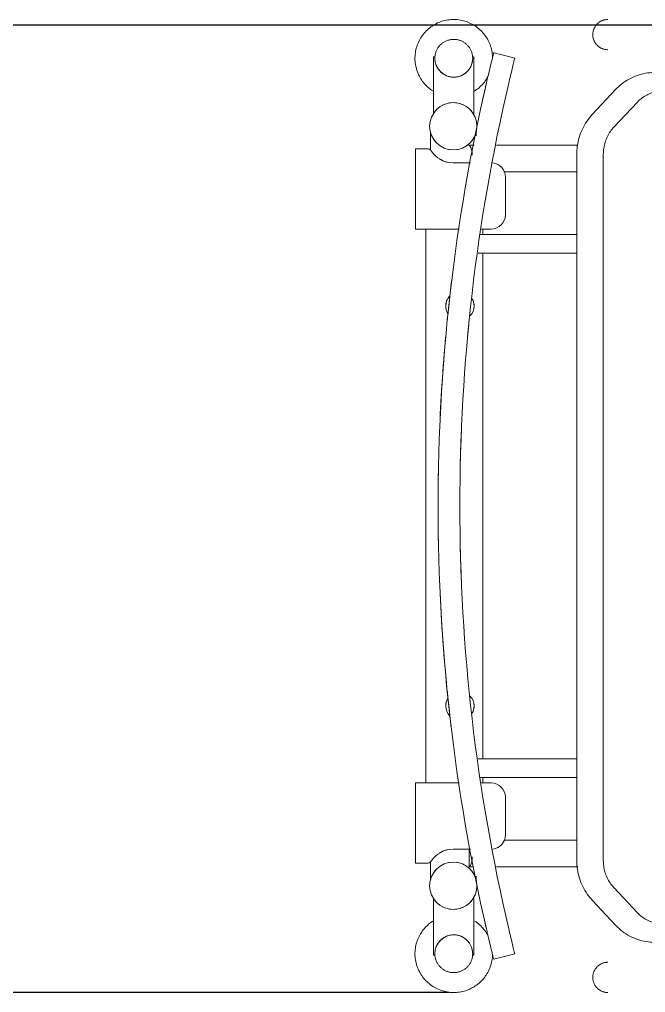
# Model space of a CAD drawing. Header units: millimetres. Extents: x -174154 to -170572, y -111302 to -109817.
# Drawn here: x -170800.32 to -170793.7, y -110611.49 to -110601.2 of the extents above; entities that cross this region are included whole.
import ezdxf

# ---------------------------------------------------------------- set-up
doc = ezdxf.new("R2010")
doc.units = ezdxf.units.MM
doc.linetypes.add('ACAD_ISO02W100', pattern=[15, 12, -3])
doc.layers.get('Defpoints').update_dxf_attribs({"color": 70})
for name, color, linetype, lineweight in [('!Подложка', 252, 'ACAD_ISO02W100', 25), ('Размеры', 7, 'Continuous', 9), ('Специальное оборудование', 7, 'Continuous', 18)]:
    doc.layers.add(name, color=color, linetype=linetype, lineweight=lineweight)
doc.styles.add('GOST Common', font='GOST Common.ttf', dxfattribs={"width": 0.9, "height": 250})
doc.dimstyles.new('ADSK_Проверочный', dxfattribs={"dimscale": 304.8, "dimtxt": 251.4287490705518, "dimasz": 0.4639107611548557, "dimexe": 0.4921259842519685, "dimexo": 0.4921259842519685, "dimgap": 0.1640419947506562, "dimtad": 1, "dimdec": 0, "dimdsep": 46, "dimtxsty": 'GOST Common', "dimblk1": 'OBLIQUE', "dimblk2": 'OBLIQUE', "dimsah": 1, "dimcen": 0.09, "dimazin": 0, "dimtfac": 1, "dimtdec": 4, "dimtix": 1, "dimtmove": 0, "dimatfit": 3, "dimfxl": 1, "dimtvp": 1, "dimtolj": 1, "dimtzin": 0, "dimarcsym": 2})

# ---------------------------------------------------------------- blocks, each defined once
blk = doc.blocks.new('Medical_All_ARJO_Enterprise-8000_Patient-Bed - Citadel-V9-В_АР_ПЭ_02 Этаж')
at = {"layer": 'Специальное оборудование'}
for p, q in [((984.9712647496474, 413.7320234533865), (984.9712647496474, 474.9862198606733)), ((986.366721324399, 474.9862198606733), (984.9712647496474, 474.9862198606733)), ((1027.793937859061, 474.9862198606733), (1026.246576081111, 474.9862198606733)), ((1027.795128695996, 474.9862198606733), (1027.795128695996, 415.0836631837658)), ((859.8794446408597, 416.9146012450656), (834.8306574154362, 443.5709638378396)), ((812.0720471892472, 430.0850241582299), (837.120834414662, 403.4286615654559)), ((982.7897408213706, 394.5273480415401), (982.7897408213706, 391.4698770199204)), ((1030.789740821368, 376.2406428402157), (1030.789740821368, 394.5273480415401)), ((961.2744075306782, 381.6452884791699), (875.2658116693814, 381.6452884791699)), ((990.2198844678499, 381.6452884791614), (987.9108991038511, 381.6452884791614)), ((990.1085115471589, 381.346457956345), (990.1085115471589, 362.8326618671418)), ((848.2247061360058, 374.8162923459365), (848.2247061360058, -371.8709884289974)), ((876.298532559237, -371.8709884289974), (876.2985325592282, 374.8162923459365)), ((986.8462359996688, 373.6452884791615), (986.8462359996688, 370.9532186655359)), ((1046.789745359992, 377.832647562027), (1034.455004734435, 377.832647562027)), ((1046.789745359992, 292.8326392173768), (1046.789745359992, 377.832647562027)), ((962.1145266209098, 362.0854542155675), (960.5680939752128, 361.4815021123094)), ((965.0671246757805, 362.7334101141743), (963.6064054877335, 362.4909730135428)), ((1006.766184782595, 362.8326618671418), (988.4518093308129, 362.8326618671418)), ((876.2605945706795, 353.4815021123175), (952.894040337405, 353.4815021123175)), ((951.789716749763, 347.8326463699341), (951.789716749763, 307.8326547145844)), ((966.7897024446481, 292.8326392173768), (977.152450329537, 292.8326392173768)), ((975.6648133006038, 292.832639217386), (975.6648133006038, 287.2392910623128)), ((1000.420618428072, 292.8326392173768), (1046.789745359992, 292.8326392173768)), ((1035.914813300603, -292.8326392173774), (1035.914813300594, 292.832639217386)), ((977.893325358654, 287.2392910623128), (876.2255065781791, 287.2392910623128)), ((876.2149127311711, 267.2392910623086), (980.5424543188343, 267.2392910623086)), ((975.6648133006124, 267.2392910623086), (975.6648133006038, -267.2392910623)), ((1009.231600497911, 232.3824297519086), (1009.864227533217, 226.9625332769603)), ((1013.260909961918, -195.2721351759724), (1012.973210555421, -198.1551293568595)), ((1009.281152946215, -231.9625332769053), (1008.634559639425, -237.3824297518499)), ((980.5424518382976, -267.2392910623), (876.271895445875, -267.2392910623)), ((876.2718954458836, -287.2392910622954), (977.8933160443161, -287.2392910622954)), ((975.6648133006124, -287.2392910622954), (975.6648133006124, -292.8326392173687)), ((977.1524391039889, -292.8326392173768), (966.7897024446481, -292.8326392173768)), ((1046.789745359992, -292.8326392173768), (1000.420603119604, -292.8326392173768)), ((1046.789745359992, -377.832647562027), (1046.789745359992, -292.8326392173768)), ((951.789716749763, -307.8326547145844), (951.789716749763, -347.8326463699341)), ((953.3033456582401, -353.4815021123089), (876.2718954458836, -353.4815021123002)), ((988.4518283143559, -362.8326618671418), (1006.766184782595, -362.8326618671418)), ((986.8462359996688, -370.9533054435207), (986.8462359996688, -373.6452884791615)), ((1030.789740821368, -394.5273480415314), (1030.789740821368, -376.2406428401983)), ((1034.455004734435, -377.832647562027), (1046.789745359992, -377.832647562027)), ((874.9998681898962, -381.6452884791526), (961.2744184478934, -381.6452884791526)), ((984.732245202137, -381.6452884791526), (991.3197792274526, -381.6452884791526)), ((837.120834414662, -400.4833576485169), (812.0720471892472, -427.1397202412822)), ((982.7897408213706, -391.4699404642305), (982.7897408213706, -394.5273480415314)), ((834.8306574154362, -440.6256599208832), (859.8794446408597, -413.9692973281179)), ((984.9712647496474, -474.9862198606733), (984.9712647496474, -413.7320234533865)), ((1027.795128695996, -415.0836631837658), (1027.795128695996, -474.9862198606733)), ((984.9712647496474, -474.9862198606733), (986.366721324399, -474.9862198606733)), ((1026.246576081111, -474.9862198606733), (1027.793937859078, -474.9862198606733))]:
    blk.add_line(p, q, dxfattribs=at)
at = {"layer": 'Специальное оборудование', "flags": 128}
for points in [[(843.3776780586362, 514.4575834274342), (844.0175212159081, 514.4447848577706), (844.6563407606267, 514.4064096237527), (845.2931147177848, 514.3425191175706), (845.9268243848953, 514.2532155504033), (846.5564559616797, 514.1386417889132), (847.1810021719086, 513.9989811266668), (847.7994638748991, 513.834456990937), (848.4108516638345, 513.6453325852451), (849.0141874487, 513.4319104682977), (849.6085060209305, 513.1945320699547), (850.1928565975875, 512.933577145013), (850.7663043424237, 512.6494631656843), (851.3279318613484, 512.3426446537251), (851.876840670163, 512.0136124533133), (852.4121526318464, 511.6628929457707), (852.9330113614664, 511.2910472074907), (853.4385835961629, 510.898670112345), (853.9280605282179, 510.4863893799736), (854.4006590989515, 510.0548645715947), (854.8556232514524, 509.6047860348673), (855.2922251401575, 509.136873799419), (855.7097662951592, 508.6518764250128), (856.1075787396898, 508.1505698040005), (856.4850260586948, 507.6337559200187), (856.8415044169792, 507.1022615650515), (857.1764435252376, 506.5569370166689), (857.489307552322, 505.9986546778337), (857.7795959825261, 505.428307681189), (858.0468444163006, 504.846808460263), (858.2906253131696, 504.2550872897557), (858.5105486756776, 503.6540907973239), (858.7062626733812, 503.0447804491353), (858.8774542056195, 502.42813101179), (859.023849402466, 501.8051289928189), (859.1452140628382, 501.1767710625734), (859.2413540291627, 500.5440624596733), (859.3121154980006, 499.9080153829405), (859.3573852661103, 499.2696473720016), (859.3770909114942, 498.6299796794873), (859.3712009093606, 497.9900356372718), (859.3397246824206, 497.3508390192904), (859.2827125859363, 496.7134124037849), (859.200255827112, 496.0787755373692), (859.0924863191578, 495.447943703633), (858.9595764702962, 494.8219260989545), (858.8017389079417, 494.2017242179444), (858.6192261385168, 493.588330251315), (858.4123301435161, 492.9827254985605), (858.1813819124094, 492.3858787981119), (857.9267509130942, 491.7987449773472), (857.6488445008314, 491.2222633251508), (857.3481072666284, 490.6573560891624), (857.0250203258904, 490.1049270004875), (856.6801005487966, 489.5658598278016), (856.3138997334316, 489.0410169635929), (855.9270037229451, 488.531238044469), (855.5200314684562, 488.0373386079676), (855.0936340387414, 487.5601087878327), (854.6484935787323, 487.1003120499611), (854.1853222182032, 486.658683971059), (853.7048609325155, 486.2359310618333), (853.2078783572522, 485.8327296367561), (852.6951695585125, 485.449724732107), (852.1675547609858, 485.0875290740178), (851.6258780358286, 484.7467220982788), (851.0710059502157, 484.4278490233698), (850.5038261811238, 484.1314199781545), (849.9252460952248, 483.8579091859006), (849.3361912971849, 483.607754205511), (848.7376041490569, 483.3813552315929), (848.1304422625731, 483.1790744542149), (847.515676967227, 483.001235479469), (846.8942917563584, 482.8481228117823), (846.2672807137387, 482.7199813987401), (845.6356469232903, 482.6170162392873), (845.0004008643288, 482.5393920557152), (844.3625587950415, 482.4872330301607), (843.7231411266803, 482.460622605913), (843.3776780586362, 482.4568927288209)], [(1047.306650322133, 473.4375000000039), (1047.273854693931, 475.0770627664182), (1047.175520275357, 476.7140025821501), (1047.011804380495, 478.3457006927054), (1046.782968919844, 479.9695467291742), (1046.489379981346, 481.5829428843211), (1046.131507244651, 483.183308068439), (1045.709923229808, 484.7680820386499), (1045.225302381306, 486.3347294946643), (1044.678419989119, 487.8807441347332), (1044.070150948416, 489.4036526652627), (1043.401468359906, 490.9010187574546), (1042.673441973082, 492.3704469449871), (1041.887236474868, 493.8095864562204), (1041.044109626332, 495.2161349749429), (1040.145410250582, 496.5878423235573), (1039.192576074907, 497.9225140629378), (1038.187131430728, 499.2180150030076), (1037.130684814995, 500.4722726186133), (1036.024926316913, 501.6832803651419), (1034.871624914218, 502.8491008885381), (1033.67262564313, 503.9678691246435), (1032.429846646688, 505.0377952829626), (1031.145276106191, 506.0571677098593), (1029.820969060474, 507.0243556269025), (1028.45904411831, 507.9378117397702), (1027.061680069072, 508.7960747135193), (1025.631112397143, 509.5977715104954), (1024.16962970565, 510.3416195868209), (1022.679570055106, 511.0264289442808), (1021.163317223106, 511.6511040339597), (1019.623296890718, 512.2146455089963), (1018.061972761978, 512.716151823234), (1016.481842622413, 513.1548206735466), (1014.885434343158, 513.5299502833578), (1013.275301836921, 513.8409405253221), (1011.654020972238, 514.0872938813867), (1010.024185452642, 514.2686162387334), (1008.38840266727, 514.3846175202756), (1006.749289519641, 514.4351121486889), (1005.109468241146, 514.420019343376), (1003.471562195982, 514.3393632495712), (1001.838191684459, 514.1932728998331), (1000.211969750931, 513.9819820075636), (998.5954980036013, 513.7058285930984), (996.9913624524387, 513.3652544430183), (995.4021293721164, 512.9608044032881), (993.8303411965497, 512.4931255077045), (992.2785124515253, 511.9629659427188), (990.7491257319894, 511.3711738505652), (989.2446277304542, 510.718695972333), (987.7674253227631, 510.0065761334426), (986.3198817176656, 509.2359535737261), (984.9043126761131, 508.4080611248834), (983.522982806623, 507.5242232382353), (982.1781019423164, 506.5858538658467), (980.8718216056701, 505.5944541985468), (979.6062315665747, 504.5516102643126), (978.3833564991083, 503.458990390989), (977.2051527425252, 502.3183425372731), (976.0735051714839, 501.1314914964134), (974.9902241807035, 499.9003359769037), (973.9570427886675, 498.6268455649284), (972.9756138652234, 497.3130575734963), (972.0475074872732, 495.9610737831231), (971.1742084270502, 494.5730570794686), (970.3571137767334, 493.1512279931601), (969.5975307134785, 491.6978611474336), (968.8966744081503, 490.2152816192245), (968.2556660813078, 488.7058612194749), (967.6755312095695, 487.1720146988632), (967.1571978849472, 485.6161958845925), (966.7014953301934, 484.0408937549028), (966.3091525721926, 482.4486284571428), (965.9807972756531, 480.8419472761171), (965.7169547390037, 479.2234205589799), (965.5180470540361, 477.5956376032163), (965.3843924305863, 475.9612025143114), (965.3162046875694, 474.3227300397439)], [(1026.306629629283, 473.4375000000039), (1026.290631777762, 474.2372859210013), (1026.242663816345, 475.0357923551329), (1026.162802483532, 475.831741862455), (1026.051175540428, 476.6238610935329), (1025.907961566317, 477.4108828265911), (1025.733389673014, 478.1915479947269), (1025.527739138317, 478.964607700226), (1025.291338959197, 479.7288252124428), (1025.024567325515, 480.4829779464069), (1024.727851014995, 481.2258594186201), (1024.401664710412, 481.9562811771755), (1024.04653024028, 482.6730747030992), (1023.663015743991, 483.3750932796391), (1023.251734762936, 484.0612138268492), (1022.813345258938, 484.7303386982051), (1022.348548561706, 485.3813974366506), (1021.858088246772, 486.0133484870959), (1021.342748946041, 486.6251808626725), (1020.803355092449, 487.2159157620866), (1020.240769601093, 487.7846081355141), (1019.655892488758, 488.3303481964823), (1019.049659434058, 488.8522628773043), (1018.423040280542, 489.3495172258386), (1017.777037485202, 489.821315741184), (1017.112684514693, 490.2669036463782), (1016.431044192048, 490.6855680958201), (1015.733206996381, 491.0766393156937), (1015.020289318333, 491.4394916754868), (1014.293431674107, 491.7735446888114), (1013.553796880881, 492.0782639421139), (1012.802568196549, 492.3531619496029), (1012.040947426754, 492.5977989330871), (1011.27015300225, 492.8117835255959), (1010.49141802969, 492.9947733974245), (1009.705988318919, 493.1464758038127), (1008.915120389902, 493.2666480532727), (1008.120079462635, 493.3550978958353), (1007.322137432997, 493.4116838306365), (1006.522570838022, 493.436315332228), (1005.722658813691, 493.4289529954822), (1004.923681048595, 493.3896085985541), (1004.126915736735, 493.3183450841007), (1003.333637532642, 493.2152764585303), (1002.545115512203, 493.0805676096482), (1001.762611142449, 492.9144340428961), (1000.98737626346, 492.7171415365324), (1000.220651085644, 492.4890057164903), (999.463662205745, 492.2303915513973), (998.7176206444816, 491.9417127687631), (997.9837199092085, 491.6234311930442), (997.2631340845335, 491.2760560068862), (996.5570159540715, 490.900142936461), (995.8664951561922, 490.496293362511), (995.1926763768879, 490.0651533582001), (994.5366375824392, 489.6074126555555), (993.8994282949793, 489.1238035420529), (993.2820679134438, 488.6150996891267), (992.6855440827462, 488.0821149144015), (992.1108111137544, 487.5257018798341), (991.5587884566203, 486.9467507275872), (991.0303592298399, 486.3461876559985), (990.526368807449, 485.7249734378628), (990.0476234666094, 485.0841018834108), (989.5948890977401, 484.4245982504175), (989.1688899792492, 483.7475176040226), (988.7703076188579, 483.0539431288086), (988.3997796633255, 482.3449843959972), (988.0578988783203, 481.6217755883097), (987.7452122001737, 480.8854736855579), (987.4622198608721, 480.1372566137295), (987.2093745877747, 479.3783213605312), (986.9870808794091, 478.6098820604548), (986.7956943582719, 477.8331680524686), (986.63552120196, 477.0494219132887), (986.5068176533766, 476.2598974695549), (986.4097896107314, 475.4658577919366), (986.3445922981934, 474.6685731745634), (986.3113300175594, 473.869319102717), (986.3066677762669, 473.4375000000039)], [(941.7466180475539, 473.6904043740592), (948.422859944147, 475.3549784326387), (953.9781968264298, 476.7400794826226), (958.3573779383854, 477.8319319633576), (961.5168500136151, 478.6196768259153), (963.4251904355483, 479.0954795320619), (964.0634197519429, 479.2546079728749)], [(964.0634197519379, 479.2546079728739), (963.4330650748183, 479.0974429001445), (961.5456035794108, 478.6268458950501), (958.4118222847412, 477.845506463501)], [(986.3066677762669, 473.4375000000039), (986.3226656277885, 472.6377140790065), (986.3706335892045, 471.8392076448749), (986.4504949220185, 471.0432581375615), (986.5621218651308, 470.2511389064662), (986.7053358392416, 469.4641171734168), (986.8799077325365, 468.6834520052809), (987.0855582672327, 467.9103922997905), (987.3219584463533, 467.1461747875564), (987.5887300800348, 466.3920220535923), (987.8854463905639, 465.6491405813964), (988.2116326951473, 464.9187188228324), (988.5667671652698, 464.2019252969172), (988.9502816615591, 463.4999067203601), (989.3615626426142, 462.8137861731586), (989.7999521466118, 462.1446613018114), (990.2647488438529, 461.4936025633572), (990.7552091587778, 460.8616515129119), (991.2705484595175, 460.249819137344), (991.8099423131097, 459.6590842379299), (992.3725278044569, 459.0903918644938), (992.9574049167918, 458.5446518035255), (993.5636379715005, 458.0227371227035), (994.1902571250084, 457.5254827741779), (994.8362599203476, 457.0536842588238), (995.5006128908566, 456.6080963536296), (996.1822532135103, 456.1894319041963), (996.8800904091781, 455.7983606843141), (997.5930080872175, 455.4355083245296), (998.3198657314514, 455.101455311205), (999.059500524669, 454.796736057894), (999.8107292090009, 454.5218380504136), (1000.572349978796, 454.2772010669208), (1001.3431444033, 454.0632164744119), (1002.12187937586, 453.8802266025833), (1002.907309086639, 453.7285241962038), (1003.698177015648, 453.6083519467351), (1004.493217942915, 453.5199021041725), (1005.291159972553, 453.4633161693799), (1006.090726567537, 453.4386846677798), (1006.890638591859, 453.4460470045256), (1007.689616356955, 453.4853914014537), (1008.486381668816, 453.5566549159158), (1009.279659872917, 453.6597235414862), (1010.068181893356, 453.7944323903509), (1010.850686263101, 453.9605659571031), (1011.625921142099, 454.1578584634754), (1012.392646319906, 454.3859942835262), (1013.149635199814, 454.6446084486105), (1013.895676761068, 454.9332872312534), (1014.62957749635, 455.2515688069636), (1015.350163321025, 455.5989439931217), (1016.056281451479, 455.9748570635382), (1016.746802249358, 456.3787066374968), (1017.420621028671, 456.8098466418164), (1018.076659823119, 457.2675873444523), (1018.713869110571, 457.7511964579462), (1019.331229492106, 458.2599003108897), (1019.927753322812, 458.7928850856064), (1020.502486291804, 459.3492981201651), (1021.05450894893, 459.9282492724119), (1021.58293817571, 460.528812344018), (1022.086928598101, 461.1500265621537), (1022.565673938941, 461.7908981165971), (1023.018408307819, 462.4504017495816), (1023.444407426301, 463.1274823959852), (1023.842989786692, 463.8210568711906), (1024.213517742224, 464.5300156040106), (1024.555398527238, 465.2532244117068), (1024.868085205385, 465.9895263144499), (1025.151077544678, 466.7377433862783), (1025.403922817775, 467.4966786394853), (1025.62621652615, 468.2651179395531), (1025.817603047287, 469.0418319475392), (1025.97777620359, 469.8255780867191), (1026.106479752173, 470.6151025304616), (1026.203507794827, 471.4091422080712), (1026.268705107356, 472.2064268254531), (1026.301967387991, 473.0056808972995), (1026.306629629283, 473.4375000000039)], [(1027.795128696022, 438.5220577160698), (1029.090314598927, 439.3507767617725), (1030.435195463234, 440.2891461341525), (1031.74147579988, 441.2805458014523), (1033.007065838975, 442.3233897356866), (1034.229940906442, 443.4160096090275), (1035.408144663025, 444.5566574627347), (1036.539792234066, 445.7435085035944), (1037.623073224855, 446.9746640231128), (1038.656254616883, 448.2481544350881), (1039.637683540327, 449.5619424265202), (1040.565789918277, 450.9139262168933), (1041.439088978509, 452.3019429205478), (1042.256183628825, 453.7237720068478), (1043.01576669208, 455.1771388525655), (1043.716622997408, 456.659718380792), (1044.357631324234, 458.1691387805242), (1044.937766195981, 459.7029853011447), (1045.456099520603, 461.2588041154066), (1045.911802075348, 462.8341062450963), (1046.304144833357, 464.426371542865), (1046.632500129897, 466.0330527238908), (1046.896342666538, 467.6515794410279), (1047.095250351514, 469.2793623967915), (1047.228904974964, 470.9137974856964), (1047.297092717981, 472.5522699602726), (1047.306650322133, 473.4375000000039)], [(834.8306574154362, 443.5709638378396), (833.2049085526764, 445.233184292321), (831.5164750124796, 446.8263268921337), (829.7679456366776, 448.3477171635955), (827.9620207980157, 449.7947816759362), (826.101509933243, 451.1650539381333), (824.1893286974413, 452.4561803914032), (822.228495700714, 453.6659264668985), (820.2221287901316, 454.7921826708408), (818.1734408441185, 455.8329706511756), (816.0857350515937, 456.7864491926368), (813.9623996554743, 457.65092007977), (811.8069021486981, 458.4248337622079), (809.6227829212846, 459.1067947516624), (807.4136483680418, 459.6955666775112), (805.183163478697, 460.1900769274892), (802.9350439446962, 460.5894208013161), (800.6730478293662, 460.8928651093929), (798.4009668597994, 461.0998511548531), (796.1226174092745, 461.2099970464634), (794.6744629461468, 461.2295685198887)], [(970.0541417223105, 454.2953534047002), (970.7260609306823, 453.0654135437874), (971.5691877792182, 451.6588650250736), (972.4678871549678, 450.2871576764592), (973.4207213306435, 448.9524859370787), (974.4261659748224, 447.6569849970088), (975.4826125905547, 446.4027273813945), (976.5883710886369, 445.1917196348573), (977.7416724913318, 444.0258991114696), (978.9406717624202, 442.9071308753556), (980.1834507588625, 441.8372047170452), (981.4680212993588, 440.8178322901571), (982.7923283450759, 439.8506443730967), (984.1542532872402, 438.9371882602376)], [(785.7819392196792, 441.7157413575182), (787.2593661337768, 441.6842919306561), (788.7346180960863, 441.5899819057642), (790.2055203292823, 441.4329262253681), (791.6698984801682, 441.2133170382883), (793.1255790168285, 440.9314245427611), (794.5703898406219, 440.5875981206854), (796.0021611725215, 440.1822677187545), (797.4187267638546, 439.7159454232921), (798.817925470749, 439.189227168236), (800.1976032195191, 438.6027945105994), (801.5556153779722, 437.9574164055492), (802.8898295353877, 437.2539509126498), (804.1981286824127, 436.4933467672681), (805.4784147712871, 435.676644754662), (806.728612627506, 434.804978830064), (807.946674176241, 433.879576934929), (809.1305829405103, 432.9017614670456), (810.2783587635876, 431.8729493706052), (811.3880627054245, 430.7946518205761), (812.0720471892472, 430.0850241582299)], [(876.298532559237, 374.8162923459365), (876.253932662046, 377.1890745760546), (876.120196005789, 379.5582081499454), (875.8975116764703, 381.920048539661), (875.5861947512868, 384.2709594780308), (875.1866861994883, 386.6073170999876), (874.6995527438925, 388.9255140974853), (874.1254866830949, 391.2219638935704), (873.4653056740647, 393.4931048417841), (872.7199524745166, 395.7354044580679), (871.8904946432089, 397.9453636931506), (870.9781241959543, 400.1195212546608), (869.9841572128697, 402.2544579887456), (868.9100333912899, 404.3468013323346), (867.7573155361617, 406.3932298475034), (866.5276889774705, 408.3904778498123), (865.2229609011661, 410.335340143008), (863.8450595771055, 412.2246768711616), (862.3960334639372, 414.0554184993367), (860.8780501672006, 415.8245709312808), (859.8794446408597, 416.9146012450569)], [(837.120834414662, 403.4286615654559), (838.1642388511186, 402.2729561985656), (839.1646970992806, 401.0721917498068), (840.1204626863959, 399.8282124933373), (841.0298538459696, 398.5429498706713), (841.8912584577959, 397.2184197744149), (842.7031388487491, 395.8567194374233), (843.4640364193125, 394.4600239481164), (844.1725760648205, 393.0305824149465), (844.827470364283, 391.5707138049228), (845.4275235138185, 390.0828024821549), (845.9716349851161, 388.5692934729434), (846.4588028926235, 387.0326874840965), (846.888127056381, 385.4755357007936), (847.2588117496795, 383.9004343900518), (847.5701681231927, 382.3100193348236), (847.8216162991215, 380.7069601232239), (848.0126871300986, 379.0939543165112), (848.1430236196594, 377.4737215186053), (848.212382001081, 375.8489973692416), (848.2247061360058, 374.8162923459365)], [(848.2247061360058, -371.8709884289974), (848.194140646391, -373.4971396175336), (848.1025013908056, -375.1205420218955), (847.9499598366335, -376.738452964162), (847.7368011880245, -378.3481419583176), (847.4634235247895, -379.9468967544444), (847.1303365985212, -381.5320293201594), (846.7381602882434, -383.1008817377619), (846.2876227186564, -384.6508319947483), (845.779558044842, -386.1792996443743), (845.2149039092589, -387.6837513126413), (844.5946985778444, -389.1617060268678), (843.9200777647969, -390.6107403403291), (843.1922711573179, -392.0284932269542), (842.4125986547269, -393.4126707195152), (841.5824663394257, -394.7610502646149), (840.7033622002392, -396.0714847681576), (839.7768516330173, -397.341906305607), (838.8045727465516, -398.5703294727408), (837.788231506775, -399.7548543547077), (837.120834414662, -400.4833576485169)], [(859.8794446408597, -413.9692973281179), (861.4400336433666, -412.2407687567423), (862.9331030907142, -410.4487914253962), (864.3564103432643, -408.5963088083904), (865.707831158467, -406.6863431426449), (866.9853608396527, -404.7219902191934), (868.1871152213715, -402.7064143164477), (869.3113315170364, -400.6428432674957), (870.3563690512696, -398.5345636522146), (871.3207098956677, -396.3849161027558), (872.2029594232727, -394.1972907108717), (873.0018467943371, -391.9751225249296), (873.7162253827491, -389.7218871247538), (874.3450731504095, -387.4410962628942), (874.8874929746562, -385.1362935618674), (875.3427129323393, -382.8110502574837), (875.7100865427212, -380.4689609796933), (875.9890929702759, -378.1136395632428), (876.1793371881326, -375.7487148812172), (876.2805501022851, -373.3778266957448), (876.298532559237, -371.8709884289974)], [(812.0720471892472, -427.1397202412822), (810.9875027035908, -428.2486117242244), (809.8636788771079, -429.3090258730315), (808.7024858798605, -430.3193920366305), (807.5058782741698, -431.2782333756041), (806.2758500347098, -432.1841674448075), (805.0144297096587, -433.0359063585015), (803.7236757744369, -433.83225655803), (802.4056722274179, -434.5721182111056), (801.0625244737682, -435.254484279262), (799.6963555380984, -435.8784392989094), (798.3093026402977, -436.4431579282742), (796.903514159851, -436.9479033193902), (795.4811470046106, -437.3920253788066), (794.0443643886392, -437.7749589844606), (792.5953340119371, -438.0962222270753), (791.136226622559, -438.3554147433416), (789.6692149294066, -438.5522162051448), (788.1964728224175, -438.6863850227924), (786.720174846369, -438.7577573125658), (785.7819392196792, -438.7704374405705)], [(794.6744629461468, -458.284264602941), (796.9548042565754, -458.2357246959092), (799.2313088912574, -458.0901946849672), (801.5001496172733, -457.8479433204799), (803.7575179968721, -457.5094172597384), (805.9996335614526, -457.0752392018296), (808.2227527246947, -456.5462053249749), (810.423177360115, -455.9232820727887), (812.5972629776571, -455.207602345418), (814.7414264452278, -454.4004611600272), (816.8521532129106, -453.503310850153), (818.9260040102479, -452.5177558769078), (820.9596209993172, -451.4455473257462), (822.9497333780832, -450.2885771609614), (824.893162439484, -449.0488723071416), (826.786826101471, -447.7285886213676), (828.6277429310999, -446.3300048139628), (830.4130356924876, -444.8555163685057), (832.1399344533073, -443.3076295039449), (833.805779287547, -441.6889552139785), (834.8306574154362, -440.6256599208832)], [(984.9043126761131, -438.4669388751157), (983.522982806623, -439.3507767617638), (982.1781019423164, -440.2891461341525), (980.8718216056701, -441.2805458014523), (979.6062315665747, -442.3233897356866), (978.383356499117, -443.4160096090188), (977.2051527425252, -444.556657462726), (976.0735051714839, -445.7435085035858), (974.9902241807035, -446.9746640230954), (973.9570427886763, -448.2481544350708), (972.9756138652234, -449.5619424265115), (972.0475074872732, -450.9139262168846), (971.1742084270502, -452.3019429205391), (970.3571137767334, -453.7237720068391)], [(1047.306650322133, -473.4374999999952), (1047.273854693931, -471.7979372335896), (1047.175520275357, -470.1609974178577), (1047.011804380495, -468.5292993073024), (1046.782968919844, -466.905453270825), (1046.489379981346, -465.2920571156866), (1046.131507244651, -463.6916919315602), (1045.709923229808, -462.1069179613579), (1045.225302381306, -460.5402705053435), (1044.678419989119, -458.994255865266), (1044.070150948425, -457.4713473347365), (1043.401468359906, -455.9739812425445), (1042.673441973082, -454.5045530550121), (1041.887236474868, -453.0654135437788), (1041.044109626341, -451.6588650250649), (1040.145410250582, -450.2871576764418), (1039.192576074907, -448.95248593707), (1038.187131430728, -447.6569849970088), (1037.130684814995, -446.4027273813945), (1036.024926316922, -445.1917196348573), (1034.871624914227, -444.0258991114696), (1033.67262564313, -442.9071308753556), (1032.429846646696, -441.8372047170452), (1031.1452761062, -440.8178322901398), (1029.820969060474, -439.8506443730967), (1028.45904411831, -438.9371882602376), (1027.793937859105, -438.5286790559178)], [(1026.306629629292, -473.4374999999952), (1026.290631777762, -472.6377140790065), (1026.242663816354, -471.8392076448663), (1026.16280248354, -471.0432581375528), (1026.051175540428, -470.2511389064662), (1025.907961566317, -469.4641171734081), (1025.733389673014, -468.6834520052722), (1025.527739138317, -467.9103922997818), (1025.291338959197, -467.1461747875564), (1025.024567325515, -466.3920220535923), (1024.727851014995, -465.6491405813964), (1024.401664710412, -464.9187188228324), (1024.04653024028, -464.2019252969086), (1023.663015744, -463.4999067203601), (1023.251734762936, -462.8137861731586), (1022.813345258938, -462.1446613017941), (1022.348548561706, -461.4936025633485), (1021.858088246772, -460.8616515129033), (1021.342748946041, -460.2498191373267), (1020.803355092449, -459.6590842379126), (1020.240769601102, -459.0903918644851), (1019.655892488767, -458.5446518035255), (1019.049659434058, -458.0227371226948), (1018.423040280542, -457.5254827741606), (1017.777037485202, -457.0536842588151), (1017.112684514693, -456.6080963536209), (1016.431044192048, -456.1894319041877), (1015.733206996381, -455.7983606843054), (1015.020289318333, -455.435508324521), (1014.293431674107, -455.1014553111877), (1013.55379688089, -454.796736057894), (1012.802568196558, -454.5218380504049), (1012.040947426754, -454.2772010669208), (1011.270153002259, -454.0632164744119), (1010.491418029699, -453.8802266025747), (1009.705988318919, -453.7285241961864), (1008.915120389911, -453.6083519467351), (1008.120079462643, -453.5199021041638), (1007.322137433006, -453.4633161693713), (1006.522570838031, -453.4386846677711), (1005.722658813691, -453.4460470045256), (1004.923681048595, -453.485391401445), (1004.126915736735, -453.5566549158985), (1003.333637532642, -453.6597235414862), (1002.545115512203, -453.7944323903509), (1001.762611142449, -453.9605659571031), (1000.98737626346, -454.1578584634667), (1000.220651085644, -454.3859942835089), (999.4636622057536, -454.6446084486018), (998.7176206444816, -454.9332872312361), (997.9837199092085, -455.251568806955), (997.2631340845421, -455.5989439931217), (996.5570159540715, -455.9748570635382), (995.8664951562008, -456.3787066374882), (995.1926763768879, -456.8098466418077), (994.5366375824392, -457.2675873444523), (993.8994282949793, -457.7511964579462), (993.2820679134438, -458.2599003108811), (992.6855440827462, -458.7928850855977), (992.1108111137544, -459.3492981201651), (991.5587884566203, -459.9282492724119), (991.0303592298399, -460.5288123440093), (990.526368807449, -461.1500265621364), (990.0476234666094, -461.7908981165971), (989.5948890977487, -462.4504017495816), (989.1688899792492, -463.1274823959765), (988.7703076188666, -463.8210568711906), (988.3997796633255, -464.5300156040106), (988.0578988783203, -465.2532244116981), (987.7452122001737, -465.9895263144499), (987.4622198608721, -466.7377433862696), (987.2093745877834, -467.4966786394766), (986.9870808794177, -468.2651179395531), (986.7956943582719, -469.0418319475392), (986.63552120196, -469.8255780867191), (986.5068176533766, -470.6151025304529), (986.4097896107314, -471.4091422080625), (986.3445922981934, -472.2064268254445), (986.3113300175594, -473.0056808972908), (986.3066677762669, -473.4374999999952)], [(843.3776780586362, -482.4568927288036), (844.0175212159081, -482.4696912984759), (844.6563407606267, -482.5080665324938), (845.2931147177848, -482.5719570386758), (845.9268243848953, -482.6612606058432), (846.5564559616797, -482.775834367342), (847.1810021719086, -482.9154950295884), (847.7994638748991, -483.0800191653095), (848.4108516638345, -483.2691435709928), (849.0141874487, -483.4825656879401), (849.6085060209305, -483.7199440862832), (850.1928565975875, -483.9808990112334), (850.7663043424237, -484.2650129905622), (851.3279318613484, -484.5718315025215), (851.876840670163, -484.9008637029332), (852.4121526318464, -485.2515832104757), (852.9330113614664, -485.6234289487471), (853.4385835961716, -486.0158060439015), (853.9280605282179, -486.4280867762729), (854.4006590989515, -486.8596115846432), (854.8556232514611, -487.3096901213792), (855.2922251401661, -487.7776023568275), (855.7097662951592, -488.262599731225), (856.1075787396898, -488.7639063522547), (856.4850260587034, -489.2807202362278), (856.8415044169966, -489.8122145912037), (857.1764435252376, -490.3575391395775), (857.489307552322, -490.9158214784128), (857.7795959825261, -491.4861684750575), (858.0468444163092, -492.0676676959835), (858.2906253131696, -492.6593888664908), (858.5105486756776, -493.2603853589226), (858.7062626733898, -493.8696957071026), (858.8774542056195, -494.4863451444651), (859.023849402466, -495.1093471634189), (859.1452140628382, -495.7377050936817), (859.2413540291627, -496.3704136965645), (859.3121154980006, -497.006460773306), (859.3573852661103, -497.6448287842449), (859.3770909114942, -498.2844964767505), (859.3712009093606, -498.9244405189746), (859.3397246824206, -499.5636371369475), (859.282712585945, -500.2010637524529), (859.200255827112, -500.8357006188774), (859.0924863191578, -501.4665324526135), (858.9595764702962, -502.092550057292), (858.8017389079417, -502.7127519383021), (858.6192261385168, -503.3261459049315), (858.4123301435247, -503.9317506576774), (858.1813819124094, -504.5285973581346), (857.9267509130942, -505.1157311788907), (857.6488445008314, -505.6922128310957), (857.348107266637, -506.2571200670754), (857.0250203258904, -506.809549155759), (856.6801005487966, -507.3486163284449), (856.3138997334316, -507.8734591926622), (855.9270037229451, -508.3832381117689), (855.5200314684648, -508.8771375482789), (855.0936340387414, -509.3543673684051), (854.6484935787323, -509.8141641062854), (854.1853222182032, -510.2557921851962), (853.7048609325155, -510.6785450944132), (853.2078783572608, -511.0817465194904), (852.6951695585125, -511.4647514241395), (852.1675547609858, -511.8269470822287), (851.6258780358286, -512.1677540579677), (851.0710059502157, -512.4866271328766), (850.5038261811325, -512.7830561780834), (849.9252460952248, -513.0565669703459), (849.3361912971935, -513.3067219507442), (848.7376041490655, -513.5331209246536), (848.1304422625731, -513.7354017020316), (847.515676967227, -513.9132406767689), (846.8942917563584, -514.0663533444642), (846.2672807137387, -514.1944947574978), (845.6356469232903, -514.2974599169505), (845.0004008643288, -514.3750841005226), (844.3625587950415, -514.4272431260945), (843.7231411266803, -514.4538535503334), (843.3776780586362, -514.4575834274342)], [(964.0634197518768, -479.2546079728741), (963.425190435482, -479.0954795320614), (961.516850013548, -478.6196768259157), (958.3573779383172, -477.8319319633596), (953.9781968263599, -476.7400794826266), (948.4228599440746, -475.3549784326453), (941.7466180474784, -473.6904043740689)], [(958.4118222846723, -477.8455064635027), (961.5456035793455, -478.6268458950508), (963.433065074755, -479.0974429001447), (964.0634197518752, -479.2546079728739)], [(965.3394427116186, -475.0770627664095), (965.4377771301932, -476.7140025821501), (965.6014930250554, -478.3457006926967), (965.8303284857058, -479.9695467291742), (966.123917424213, -481.5829428843125), (966.4817901608986, -483.1833080684303), (966.9033741757421, -484.7680820386412), (967.3879950242531, -486.3347294946556), (967.934877416431, -487.8807441347332), (968.5431464571425, -489.403652665254), (969.211829045644, -490.9010187574546), (969.939855432468, -492.3704469449871), (970.7260609306823, -493.8095864562204), (971.5691877792268, -495.2161349749343), (972.4678871549678, -496.5878423235573), (973.4207213306435, -497.9225140629204), (974.4261659748224, -499.2180150029903), (975.4826125905547, -500.4722726186046), (976.5883710886369, -501.6832803651419), (977.7416724913318, -502.8491008885295), (978.9406717624202, -503.9678691246435), (980.1834507588625, -505.037795282954), (981.4680212993588, -506.0571677098507), (982.7923283450759, -507.0243556269025), (984.1542532872402, -507.9378117397615), (985.5516173364778, -508.7960747135106), (986.9821850084073, -509.597771510478), (988.4436676999, -510.3416195868123), (989.9337273504524, -511.0264289442722), (991.4499801824442, -511.651104033951), (992.9900005148318, -512.2146455089877), (994.5513246435808, -512.7161518232166), (996.1314547831462, -513.154820673538), (997.7278630624003, -513.5299502833578), (999.337995568629, -513.8409405253134), (1000.959276433312, -514.0872938813867), (1002.589111952917, -514.2686162387247), (1004.22489473828, -514.3846175202583), (1005.864007885909, -514.4351121486889), (1007.503829164422, -514.4200193433586), (1009.141735209568, -514.3393632495626), (1010.775105721099, -514.1932728998244), (1012.401327654619, -513.981982007555), (1014.017799401949, -513.7058285930984), (1015.621934953111, -513.3652544430097), (1017.211168033434, -512.9608044032793), (1018.782956209, -512.4931255076958), (1020.334784954025, -511.9629659427188), (1021.864171673561, -511.3711738505566), (1023.368669675096, -510.7186959723244), (1024.845872082787, -510.0065761334426), (1026.293415687893, -509.2359535737174), (1027.708984729437, -508.4080611248747), (1029.090314598927, -507.5242232382353), (1030.435195463234, -506.5858538658467), (1031.74147579988, -505.5944541985468), (1033.007065838975, -504.5516102643126), (1034.229940906442, -503.4589903909803), (1035.408144663025, -502.3183425372645), (1036.539792234066, -501.1314914964134), (1037.623073224855, -499.9003359769037), (1038.656254616883, -498.6268455649284), (1039.637683540327, -497.3130575734876), (1040.565789918277, -495.9610737831145), (1041.439088978517, -494.57305707946), (1042.256183628825, -493.1512279931601), (1043.01576669208, -491.6978611474336), (1043.716622997408, -490.2152816192158), (1044.357631324242, -488.7058612194749), (1044.937766195981, -487.1720146988545), (1045.456099520603, -485.6161958845925), (1045.911802075356, -484.0408937549028), (1046.304144833357, -482.4486284571341), (1046.632500129897, -480.8419472761084), (1046.896342666546, -479.2234205589799), (1047.095250351523, -477.5956376032163), (1047.228904974964, -475.9612025143027), (1047.297092717981, -474.3227300397265), (1047.306650322133, -473.4374999999952)], [(986.3066677762669, -473.4374999999952), (986.3226656277885, -474.2372859209926), (986.3706335892133, -475.0357923551329), (986.4504949220271, -475.8317418624464), (986.5621218651308, -476.6238610935329), (986.7053358392416, -477.4108828265824), (986.8799077325365, -478.1915479947183), (987.0855582672327, -478.9646077002087), (987.321958446362, -479.7288252124428), (987.5887300800348, -480.4829779464069), (987.8854463905639, -481.2258594186027), (988.2116326951473, -481.9562811771668), (988.5667671652784, -482.6730747030906), (988.9502816615677, -483.3750932796391), (989.3615626426229, -484.0612138268405), (989.7999521466118, -484.7303386982051), (990.2647488438529, -485.3813974366506), (990.7552091587864, -486.0133484870959), (991.2705484595175, -486.6251808626638), (991.8099423131097, -487.2159157620779), (992.3725278044569, -487.7846081355054), (992.9574049167918, -488.3303481964737), (993.5636379715005, -488.8522628772957), (994.1902571250084, -489.3495172258299), (994.8362599203564, -489.821315741184), (995.5006128908566, -490.2669036463782), (996.1822532135103, -490.6855680958028), (996.8800904091781, -491.076639315685), (997.5930080872263, -491.4394916754695), (998.3198657314514, -491.7735446888028), (999.059500524669, -492.0782639421052), (999.8107292090009, -492.3531619495856), (1000.572349978796, -492.5977989330784), (1001.3431444033, -492.8117835255873), (1002.12187937586, -492.9947733974158), (1002.907309086639, -493.1464758038127), (1003.698177015648, -493.2666480532641), (1004.493217942915, -493.3550978958353), (1005.291159972553, -493.4116838306279), (1006.090726567537, -493.436315332228), (1006.890638591868, -493.4289529954735), (1007.689616356955, -493.3896085985541), (1008.486381668816, -493.318345084092), (1009.279659872926, -493.215276458513), (1010.068181893356, -493.0805676096482), (1010.850686263101, -492.9144340428961), (1011.625921142099, -492.7171415365324), (1012.392646319906, -492.4890057164903), (1013.149635199814, -492.2303915513886), (1013.895676761077, -491.9417127687544), (1014.62957749635, -491.6234311930442), (1015.350163321025, -491.2760560068775), (1016.056281451479, -490.900142936461), (1016.746802249358, -490.4962933625023), (1017.420621028671, -490.0651533581914), (1018.076659823119, -489.6074126555469), (1018.713869110571, -489.1238035420529), (1019.331229492106, -488.6150996891094), (1019.927753322812, -488.0821149143928), (1020.502486291804, -487.5257018798341), (1021.05450894893, -486.9467507275872), (1021.58293817571, -486.3461876559899), (1022.08692859811, -485.7249734378628), (1022.565673938949, -485.0841018834021), (1023.018408307819, -484.4245982504175), (1023.444407426301, -483.7475176040226), (1023.842989786692, -483.0539431288086), (1024.213517742224, -482.3449843959885), (1024.555398527238, -481.6217755882924), (1024.868085205385, -480.8854736855492), (1025.151077544695, -480.1372566137295), (1025.403922817775, -479.3783213605226), (1025.62621652615, -478.6098820604461), (1025.817603047287, -477.8331680524599), (1025.977776203599, -477.0494219132801), (1026.106479752173, -476.2598974695463), (1026.203507794827, -475.4658577919366), (1026.268705107365, -474.6685731745547), (1026.301967387999, -473.8693191027083), (1026.306629629292, -473.4374999999952)]]:
    blk.add_lwpolyline(points, dxfattribs=at)
at = {"layer": 'Специальное оборудование'}
for centre, radius, start, end in [((1006.306648702755, 473.4375000000013), 19.99998092651461, 175.5587941213236, 179.9999999999999), ((1006.306648702755, 473.4375000000013), 19.99998092651461, 179.9999999999997, 359.9999999999989), ((1006.306648702755, 473.4375000000013), 19.99998092651465, 4.071109992273301e-13, 4.441205878677451), ((-958.1218242148486, 3.005406723483637e-12), 1958.03031056732, 346.7958918172815, 13.20410818271877), ((-958.1218242148486, 3.005406723483637e-12), 1981.03031056732, 346.951916293182, 13.04808370681668), ((1006.789740821346, 401.5273480415331), 24.99999999999977, 0, 179.9999999999997), ((1006.789740821346, 401.5273480415331), 24.99999999999985, 121.2931621856905, 128.907011772453), ((1006.789740821346, 401.5273480415331), 24.99999999999988, 106.550487742782, 113.8877024528381), ((1006.789740821346, 401.5273480415331), 24.99999999999984, 91.80781329987353, 98.9139553314335), ((1006.789740821346, 401.5273480415331), 24.99999999999984, 77.06513885696522, 83.96760289300116), ((1006.789740821346, 401.5273480415331), 24.99999999999981, 62.3224644140568, 69.03900097043045), ((1006.789740821346, 401.5273480415331), 24.99999999999984, 136.0358366285989, 150.7785110715072), ((1006.789740821346, 401.5273480415331), 24.99999999999979, 47.57978997114831, 54.12255472915257), ((1006.789740821346, 401.5273480415331), 24.99999999999984, 32.84135478833191, 39.21479506704731), ((1006.789740821346, 401.5273480415331), 24.99999999999989, 179.9999999999997, 359.9999999999991), ((1006.789740821346, 390.8326519584444), 28.00000000000012, 269.9517977942253, 326.944268849128), ((1034.448374193217, 372.8326519584366), 5.000000000000221, 89.92401957220407, 146.9442688491238), ((966.7897408213257, 347.8326519584593), 14.99999999999993, 96.58827763232985, 179.9999999999837), ((966.7897408213117, 307.8326519584601), 15.00000000000001, 179.9999999999836, 269.9999999999676), ((999.7897408213413, 211.5273480415354), 15.00000000000011, 149.9999999999998, 179.9999999999999), ((999.7897408213413, 211.5273480415354), 15.00000000000011, 0, 44.87019695522297), ((999.7897408213413, 211.5273480415354), 15.0000000000001, 179.9999999999999, 224.9999999999996), ((999.7897408213413, 211.5273480415354), 15.00000000000016, 329.999999999999, 359.999999999999), ((-958.121824214849, 3.005406723483637e-12), 1981.030310567319, 2.248410543958567, 5.595363267343809), ((-958.121824214849, 3.005406723483637e-12), 1958.030310567319, 1.28985427014282, 2.275062625351142), ((-958.121824214849, 3.005406723483637e-12), 1981.030310567319, 0.09678505534341099, 1.274420643327761), ((-958.121824214849, 3.005406723483637e-12), 1981.030310567319, 358.8250572996942, 0.09678505534300387), ((-958.121824214849, 3.005406723483637e-12), 1958.030310567319, 357.7123085677059, 358.8107689861257), ((-958.121824214849, 3.005406723483637e-12), 1981.030310567319, 354.779836179078, 357.7390964375959), ((-958.121824214849, 3.005406723483637e-12), 1958.030310567319, 354.2759016219418, 354.7155110010522), ((999.7897408213413, -211.5273480415354), 15.0000000000002, 134.9999999999998, 179.9999999999999), ((999.7897408213413, -211.5273480415354), 15.00000000000011, 0, 30.00000000000008), ((999.7897408213413, -211.5273480415354), 15.0000000000001, 179.9999999999999, 210), ((999.7897408213413, -211.5273480415354), 15.0000000000002, 315.1239566596744, 359.999999999999), ((966.7897408213117, -307.8326519584601), 14.99999999999993, 90.00000000003116, 180.000000000016), ((966.7897408213257, -347.8326519584593), 14.99999999999989, 180.0000000000153, 263.4117753905316), ((1006.789740821346, -390.8326519584444), 28.0000000000001, 33.0557311508724, 90.04820220577508), ((1006.789740821346, -401.5273480415331), 24.99999999999977, 0, 179.9999999999999), ((1034.448374193217, -372.8326519584366), 5.000000000000097, 213.0557311508724, 270.0759804277956), ((1006.789740821346, -401.5273480415331), 24.99999999999992, 179.9999999999998, 359.9999999999989), ((1006.789740821346, -401.5273480415331), 24.99999999999986, 209.2214889284914, 223.9641633713996), ((1006.789740821346, -401.5273480415331), 24.99999999999995, 231.0929882276705, 238.7068378143082), ((1006.789740821346, -401.5273480415331), 24.99999999999992, 305.8774452712025, 312.4202100288502), ((1006.789740821346, -401.5273480415331), 25.00000000000002, 320.7852049331808, 327.1586452117176), ((1006.789740821346, -401.5273480415331), 24.99999999999992, 246.1122975479595, 253.4495122572166), ((1006.789740821346, -401.5273480415331), 24.99999999999996, 261.0860446687137, 268.1921867001251), ((1006.789740821346, -401.5273480415331), 24.99999999999982, 276.0323971064502, 282.9348611430333), ((1006.789740821346, -401.5273480415331), 24.99999999999991, 290.9609990293814, 297.6775355859418), ((1006.306648702755, -473.4375000000013), 19.99998092651458, 0, 179.9999999999999), ((1006.306648702755, -473.4375000000013), 19.99998092651465, 179.9999999999998, 184.441205878676), ((1006.306648702755, -473.4375000000013), 19.99998092651477, 355.5587941213216, 359.9999999999989)]:
    blk.add_arc(centre, radius, start, end, dxfattribs=at)
for centre, major_axis, ratio, start_param, end_param in [((991.3197792274327, 373.6452884791615), (0, 8.000000000000005), 0.5591929034707553, 0.274185015053783, 1.570796326794891), ((991.3197792274327, -373.6452884791615), (4.667513654406545e-14, 8), 0.5591929034707448, 1.570796326794907, 2.879793265790676)]:
    blk.add_ellipse(centre, major_axis=major_axis, ratio=ratio, start_param=start_param, end_param=end_param, dxfattribs=at)
for points in [[(948.1431134964268, 447.2546079728869), (947.5272186397995, 449.8796424601264), (946.3226189164918, 454.9658249759938), (944.5586852768012, 462.2843946149553), (942.9738022939714, 468.7537126152175), (942.1244552233896, 472.1749822329461), (941.7466180474801, 473.690404374067)], [(985.8886278373417, 381.6452884791615), (986.4571717342706, 381.6218795323002), (987.7387983581527, 381.5486654983029), (989.2808271484002, 381.4226591837559), (990.108511547159, 381.346457956345)], [(1002.122104436488, 376.9669496209306), (1002.548015501613, 376.8860378130032), (1002.979108174033, 376.8155467309205), (1003.415135513478, 376.756129121815)], [(1010.178272606644, 376.758028392139), (1010.614182610487, 376.8176793277652), (1011.045176771802, 376.8884008285502), (1011.471022161749, 376.9695467349832)], [(1015.007535101911, 364.0657437032458), (1014.419344807455, 363.8851917766634), (1013.819543762218, 363.7223454189128), (1013.210330030113, 363.5787874949934)], [(1011.41742654083, 213.0639132260782), (1011.249863951593, 214.6128432699476), (1010.92082184278, 217.6208500277053), (1010.435277041668, 221.968143938268), (1009.994813184044, 225.8367970693219), (1009.623107554698, 229.0494089086613), (1009.344297064575, 231.4289122162435), (1009.176477545881, 232.8490975727713), (1009.131443874783, 233.2286743069318), (1009.184529929064, 232.7809299523487), (1009.231600497923, 232.3824297518597)], [(1009.864227533226, 226.9625332769116), (1009.942386124364, 226.2848222249459), (1010.153566464614, 224.4486397909123), (1010.638756664, 220.1615580069894), (1011.252710129469, 214.6100691488564), (1011.957286711831, 208.0525854092991), (1012.713799745945, 200.7653141414035), (1013.216441505327, 195.7377517237672), (1013.469458832834, 193.1551293567952)], [(985.1227783097664, 208.5675832168484), (984.9413197929958, 209.5101810438426), (984.831402960928, 210.4967867175048), (984.7897408213413, 211.5273480415355)], [(1012.973210555423, -198.155129356846), (1012.71360436056, -200.7374923940851), (1012.198124446827, -205.7646096315505), (1011.422974535484, -213.0513427416338), (1010.701568364355, -219.6087310021126), (1010.073305881032, -225.1605490528838), (1009.577013791743, -229.4482340295111), (1009.361072813274, -231.2846885311627), (1009.281152946205, -231.9625332769623)], [(985.1225040894343, -214.4864272619652), (984.9410751523887, -213.5439283646721), (984.8312499098008, -212.557550666448), (984.7897408213412, -211.5273480415354)], [(1008.634559639421, -237.3824297519092), (1008.586455847326, -237.780978373599), (1008.532213632546, -238.2287360268547), (1008.578255690211, -237.8489150558516), (1008.7497920506, -236.4282688194596), (1009.034790004581, -234.048297805879), (1009.41479724621, -230.8354462711951), (1009.865201960592, -226.9669249774636), (1010.361868104498, -222.6201504828351), (1010.698592023845, -219.6125856857117), (1010.870105970482, -218.0639132261273)], [(1012.278175656651, -219.8325179123598), (1011.916541610491, -220.3782405608266), (1011.520365926276, -220.8994106194626), (1011.089671475381, -221.3920105909541)], [(1013.21033003003, -363.5787874949738), (1013.819543762237, -363.7223454189153), (1014.419344807573, -363.8851917766945), (1015.007535102123, -364.0657437033111)], [(1003.401209036024, -376.7580283921422), (1002.965299032191, -376.8176793277677), (1002.534304870883, -376.8884008285516), (1002.108459480944, -376.969546734983)], [(1011.457377206205, -376.9669496209307), (1011.031466141088, -376.8860378130049), (1010.600373468676, -376.8155467309232), (1010.16434612924, -376.7561291218184)], [(941.746618047481, -473.6904043740567), (942.1244552233902, -472.1749822329396), (942.9738022939711, -468.753712615213), (944.5586852768035, -462.2843946149401), (946.3226189164936, -454.9658249759784), (947.5272186398034, -449.8796424601044), (948.1431134964315, -447.2546079728614)]]:
    blk.add_open_spline(points, degree=3, dxfattribs=at)
for points, knots in [([(964.063419751834, 479.2546079728345), (964.0655529913844, 479.2460520163193), (964.200872003005, 478.703824608823), (964.8101177040897, 476.253480060698), (965.774120293639, 472.3480748999997), (967.239065374886, 466.3519980333092), (968.8930974557999, 459.473718871937), (970.5189682472513, 452.5874327958558), (971.342571923614, 449.0564065505955), (971.7601429099523, 447.254607972863)], [0, 0, 0, 0, 0.1428571428571428, 0.2857142857142857, 0.4285714285714285, 0.5714285714285714, 0.7857142857142857, 0.8928571428571428, 1, 1, 1, 1]), ([(976.9464223853167, 424.2546079728618), (976.03949731644, 428.3911850891702), (974.2978217139629, 436.2137601423974), (972.5660739805638, 443.7768223329031), (971.7545027630613, 447.2788844735009)], [0, 0, 0, 0, 0.1428571428571428, 0.2776955597801472, 0.2776955597801472, 0.2776955597801472, 0.2776955597801472]), ([(982.7897408213464, 394.5273480415332), (982.9235884616364, 394.068441846253), (983.188360981108, 393.2301360616142), (983.6645945861251, 392.013445938542), (983.995103527362, 391.2540613248365), (984.1804467474508, 390.8562632563689), (984.2797059774158, 390.6508444064018)], [0, 0, 0, 0, 0.05555555555555555, 0.08333333333333333, 0.09722222222222221, 0.1111111111111111, 0.1111111111111111, 0.1111111111111111, 0.1111111111111111]), ([(1029.305591275961, 390.6628886299745), (1029.404566391574, 390.8679995526131), (1029.589349869443, 391.2651273821891), (1029.918776605532, 392.0229761704126), (1030.393228380769, 393.2364630812745), (1030.656691555958, 394.071179131632), (1030.789740821346, 394.5273480415338)], [0.8888888888888888, 0.8888888888888888, 0.8888888888888888, 0.8888888888888888, 0.9027777777777777, 0.9166666666666666, 0.9444444444444444, 1, 1, 1, 1]), ([(986.4395960635769, 387.0061022206672), (986.5702203053207, 386.8230114015083), (987.0591493011189, 386.1565930732135), (987.5865549135209, 385.5084864803967), (987.9877559741961, 385.0505350667028)], [0.1839670919909113, 0.1839670919909113, 0.1839670919909113, 0.1839670919909113, 0.1944444444444444, 0.2222222222222222, 0.2222222222222222, 0.2222222222222222, 0.2222222222222222]), ([(1025.604428995858, 385.0650423434886), (1026.005129754921, 385.5231353722133), (1026.53140571056, 386.1708601855349), (1027.019218832171, 386.8367243388406), (1027.149295073219, 387.0192975738386)], [0.7777777777777778, 0.7777777777777778, 0.7777777777777778, 0.7777777777777778, 0.8055555555555556, 0.8160050087647597, 0.8160050087647597, 0.8160050087647597, 0.8160050087647597]), ([(960.5680939752128, 361.4815021123094), (959.8384709111151, 361.1489131407531), (958.8058821252473, 360.5728557308734), (957.707569826924, 359.7813199643185), (957.1170293028176, 359.3019406344942), (956.6983213161811, 358.9351004292899), (956.3005239420011, 358.5599419264948), (955.921811411205, 358.1759168560634), (955.5663117665088, 357.788718227632), (955.2376160031674, 357.4050274756767), (954.9321507543868, 357.023680322117), (954.6472311797228, 356.6435575307833), (954.386065909567, 356.271446662509), (954.0736190424304, 355.7973378791285), (953.7360968812719, 355.2341342031349), (953.4187468519945, 354.6399792884301), (953.180957525849, 354.1476058147778), (952.9591464658434, 353.6468550310183), (952.8986989027768, 353.4929617948256), (952.8940403373865, 353.4815021123094)], [0, 0, 0, 0, 0.1428571428571428, 0.2142857142857143, 0.25, 0.2857142857142857, 0.3214285714285714, 0.3571428571428571, 0.3928571428571428, 0.4285714285714285, 0.4642857142857143, 0.5, 0.5357142857142857, 0.5714285714285714, 0.6428571428571428, 0.7142857142857142, 0.7857142857142856, 0.8571428571428571, 1, 1, 1, 1]), ([(1020.981582615188, 366.6956973255012), (1020.723311530784, 366.54384596861), (1020.19263273009, 366.2430866905625), (1019.642527739571, 365.9548597491925), (1019.360297773238, 365.8130649064435)], [0.5533232151515081, 0.5533232151515081, 0.5533232151515081, 0.5533232151515081, 0.5833333333333333, 0.6138561036515544, 0.6138561036515544, 0.6138561036515544, 0.6138561036515544]), ([(984.7897408213412, 211.5273480415354), (984.8278273476341, 212.4694624253063), (984.9316338656821, 213.4596829599843), (985.1073007519452, 214.4062329694523), (985.1229036944048, 214.4871455210892)], [0, 0, 0, 0, 0.05555555555555555, 0.0607711843447588, 0.0607711843447588, 0.0607711843447588, 0.0607711843447588]), ([(1014.789740821341, 211.5273480415354), (1014.774486398895, 210.588858297393), (1014.59721166938, 208.7661449627002), (1014.003777010968, 206.5667165129028), (1013.423780307608, 205.2539058955106), (1013.180186281107, 204.7731303284563)], [0, 0, 0, 0, 0.05555555555555555, 0.1111111111111111, 0.1444552938380261, 0.1444552938380261, 0.1444552938380261, 0.1444552938380261]), ([(988.21567380125, 201.9858203025079), (988.0874964760758, 202.1434105233487), (987.7463645306273, 202.5801997488043), (987.4199036563774, 203.0415225134884), (987.2220730320158, 203.3418970169217)], [0.7777777777777779, 0.7777777777777779, 0.7777777777777779, 0.7777777777777779, 0.7916666666666667, 0.8155636780046466, 0.8155636780046466, 0.8155636780046466, 0.8155636780046466]), ([(984.7897408213412, -211.5273480415354), (984.8276986165796, -210.5852839842024), (984.9314232757243, -209.5953194162027), (985.1070783389761, -208.6488858313303), (985.1226301047849, -208.5682353031151)], [0, 0, 0, 0, 0.05555555555555555, 0.06075327756782136, 0.06075327756782136, 0.06075327756782136, 0.06075327756782136]), ([(1014.789740821341, -211.5273480415354), (1014.774292834519, -212.4658200528808), (1014.596964390497, -214.2882339642759), (1014.003564754533, -216.4882102493819), (1013.424001212192, -217.8009149461378), (1013.180212672682, -218.2822407652913)], [0, 0, 0, 0, 0.05555555555555555, 0.1111111111111111, 0.1445303185345872, 0.1445303185345872, 0.1445303185345872, 0.1445303185345872]), ([(1019.360297773174, -365.813064906411), (1019.642527739528, -365.9548597491698), (1020.192632730088, -366.2430866905602), (1020.72331153082, -366.5438459686303), (1020.981582615243, -366.6956973255332)], [0.3861438963462297, 0.3861438963462297, 0.3861438963462297, 0.3861438963462297, 0.4166666666666666, 0.4466767848507077, 0.4466767848507077, 0.4466767848507077, 0.4466767848507077]), ([(984.2738903667315, -390.6628886299741), (984.1749152511185, -390.8679995526127), (983.9901317732497, -391.2651273821888), (983.6607050371597, -392.0229761704123), (983.1862532619261, -393.2364630812739), (982.922790086735, -394.0711791316315), (982.7897408213464, -394.5273480415331)], [0.8888888888888888, 0.8888888888888888, 0.8888888888888888, 0.8888888888888888, 0.9027777777777777, 0.9166666666666666, 0.9444444444444444, 1, 1, 1, 1]), ([(987.9750526468345, -385.0650423434882), (987.5743518877712, -385.5231353722129), (987.0480759321075, -386.1708601855657), (986.5602628104751, -386.8367243389047), (986.4301865694051, -387.0192975739352)], [0.7777777777777778, 0.7777777777777778, 0.7777777777777778, 0.7777777777777778, 0.8055555555555556, 0.8160050087666092, 0.8160050087666092, 0.8160050087666092, 0.8160050087666092]), ([(1027.139885579015, -387.0061022205265), (1027.009261337303, -386.823011401415), (1026.520332341537, -386.1565930731686), (1025.992926729172, -385.5084864803974), (1025.591725668497, -385.0505350667035)], [0.1839670919936003, 0.1839670919936003, 0.1839670919936003, 0.1839670919936003, 0.1944444444444444, 0.2222222222222222, 0.2222222222222222, 0.2222222222222222, 0.2222222222222222]), ([(1030.789740821346, -394.5273480415339), (1030.655893181056, -394.0684418462537), (1030.391120661584, -393.2301360616149), (1029.914887056567, -392.0134459385424), (1029.584378115331, -391.2540613248372), (1029.399034895242, -390.8562632563694), (1029.299775665277, -390.6508444064024)], [0, 0, 0, 0, 0.05555555555555555, 0.08333333333333333, 0.09722222222222221, 0.1111111111111111, 0.1111111111111111, 0.1111111111111111, 0.1111111111111111]), ([(971.7550421428191, -447.2766801050185), (972.1354628221499, -445.6352766008538), (972.8489537203005, -442.5391549091362), (973.9169032220818, -437.8519622497981), (975.2514843206494, -431.9317246378891), (976.2662285836526, -427.3570408101166), (976.9464223853103, -424.254607972886)], [0.7223044402200626, 0.7223044402200626, 0.7223044402200626, 0.7223044402200626, 0.7857142857142857, 0.8392857142857142, 0.8928571428571428, 1, 1, 1, 1]), ([(971.7601429099453, -447.2546079728872), (971.2033815948272, -449.6570060765291), (970.1102991625727, -454.3333299376455), (967.9638595624252, -463.3694135761107), (965.861268264184, -472.0085677339929), (964.6009564242828, -477.095782392109), (964.141907073409, -478.9400008124575), (964.0650196814888, -479.248191005474), (964.0634197518226, -479.2546079728739)], [0, 0, 0, 0, 0.1428571428571428, 0.2857142857142857, 0.5714285714285714, 0.7857142857142857, 0.8928571428571428, 1, 1, 1, 1])]:
    blk.add_open_spline(points, degree=3, knots=knots, dxfattribs=at)
blk = doc.blocks.new('_Oblique')
at = {"color": 0, "linetype": 'ByBlock', "lineweight": -2}
blk.add_line((-0.5, -0.5), (0.5, 0.5), dxfattribs=at)
blk = doc.blocks.new('*D515')
at = {"layer": 'Defpoints', "color": 0, "transparency": 16777216}
for p in [(12040.63348181173, 3152.918751396999), (13966.4171968794, 3152.918751396999), (13973.46039180653, 2352.918751396998)]:
    blk.add_point(p, dxfattribs=at)
at = {"layer": 'Размеры', "color": 0, "lineweight": -2, "transparency": 16777216}
for p, q in [((13816.4171968794, 3152.918751396999), (11890.63348181173, 3152.918751396999)), ((12040.63348181173, 2352.918751396998), (12040.63348181173, 3152.918751396999)), ((13823.46039180653, 2352.918751396998), (11890.63348181173, 2352.918751396998))]:
    blk.add_line(p, q, dxfattribs=at)
at = {"layer": 'Размеры', "color": 0, "lineweight": -2, "transparency": 16777216, "xscale": 141.4, "yscale": 141.4, "zscale": 141.4}
for p, rotation in [((12040.63348181173, 3152.918751396999), 90), ((12040.63348181173, 2352.918751396998), 270)]:
    blk.add_blockref('_Oblique', p, dxfattribs=dict(at, rotation=rotation))
at = {"layer": 'Размеры', "color": 0, "lineweight": 20, "transparency": 16777216, "insert": (11865.63348181173, 2752.918751396994), "char_height": 250, "width": 567.6323623084321, "attachment_point": 5, "rotation": 90, "style": 'GOST Common'}
blk.add_mtext('\\A1;800', dxfattribs=at)
blk = doc.blocks.new('*D520')
at = {"layer": 'Defpoints', "color": 0, "transparency": 16777216}
for p in [(12139.33113757062, 1329.999999999962), (12868.98468147726, 1329.999999999962), (13079.2797391595, 429.9999999999657)]:
    blk.add_point(p, dxfattribs=at)
at = {"layer": 'Размеры', "color": 0, "lineweight": -2, "transparency": 16777216}
for p, q in [((12718.98468147726, 1329.999999999962), (11989.33113757062, 1329.999999999962)), ((12139.33113757062, 429.9999999999655), (12139.33113757062, 1329.999999999962)), ((12929.2797391595, 429.9999999999657), (11989.33113757062, 429.9999999999655))]:
    blk.add_line(p, q, dxfattribs=at)
at = {"layer": 'Размеры', "color": 0, "lineweight": -2, "transparency": 16777216, "xscale": 141.4, "yscale": 141.4, "zscale": 141.4}
for p, rotation in [((12139.33113757062, 1329.999999999962), 90), ((12139.33113757062, 429.9999999999655), 270)]:
    blk.add_blockref('_Oblique', p, dxfattribs=dict(at, rotation=rotation))
at = {"layer": 'Размеры', "color": 0, "lineweight": 20, "transparency": 16777216, "insert": (11964.33113757062, 879.9999999999602), "char_height": 250, "width": 567.6323623084321, "attachment_point": 5, "rotation": 90, "style": 'GOST Common'}
blk.add_mtext('\\A1;900', dxfattribs=at)
blk = doc.blocks.new('A$C02fe7d8c')
at = {"layer": 'Специальное оборудование', "color": 251, "lineweight": 20, "true_color": 0x636466, "rotation": 180}
blk.add_blockref('Medical_All_ARJO_Enterprise-8000_Patient-Bed - Citadel-V9-В_АР_ПЭ_02 Этаж', (13730.00135441943, 1844.457583427378), dxfattribs=at)
at = {"layer": 'Размеры', "color": 251, "lineweight": 20, "true_color": 0x636466}
for base, p1, p2, override, picture, middle in [((12040.63348181173, 3152.918751396999), (13973.46039180653, 2352.918751396997), (13966.41719687939, 3152.918751396997), {"dimpost": '<>', "dimfxl": 800.031003520977}, '*D515', (11865.63348181173, 2752.918751396994)), ((12139.33113757062, 1329.999999999962), (13079.27973915949, 429.9999999999654), (12868.98468147726, 1329.999999999962), {"dimpost": '<>', "dimfxl": 924.2423985543884}, '*D520', (11964.33113757062, 879.9999999999602))]:
    dim = blk.add_linear_dim(base=base, p1=p1, p2=p2, angle=90, dimstyle='ADSK_Проверочный', override=override, dxfattribs=at)
    dim.commit()
    dim.dimension.update_dxf_attribs({"geometry": picture, "text_midpoint": middle})

msp = doc.modelspace()

# ---------------------------------------------------------------- block references
at = {"layer": '!Подложка', "ltscale": 20, "xscale": 0.01, "yscale": 0.01, "zscale": 0.01}
msp.add_blockref('A$C02fe7d8c', (-170922.9627586185, -110624.7877293258), dxfattribs=at)

doc.saveas('drawing.dxf')
